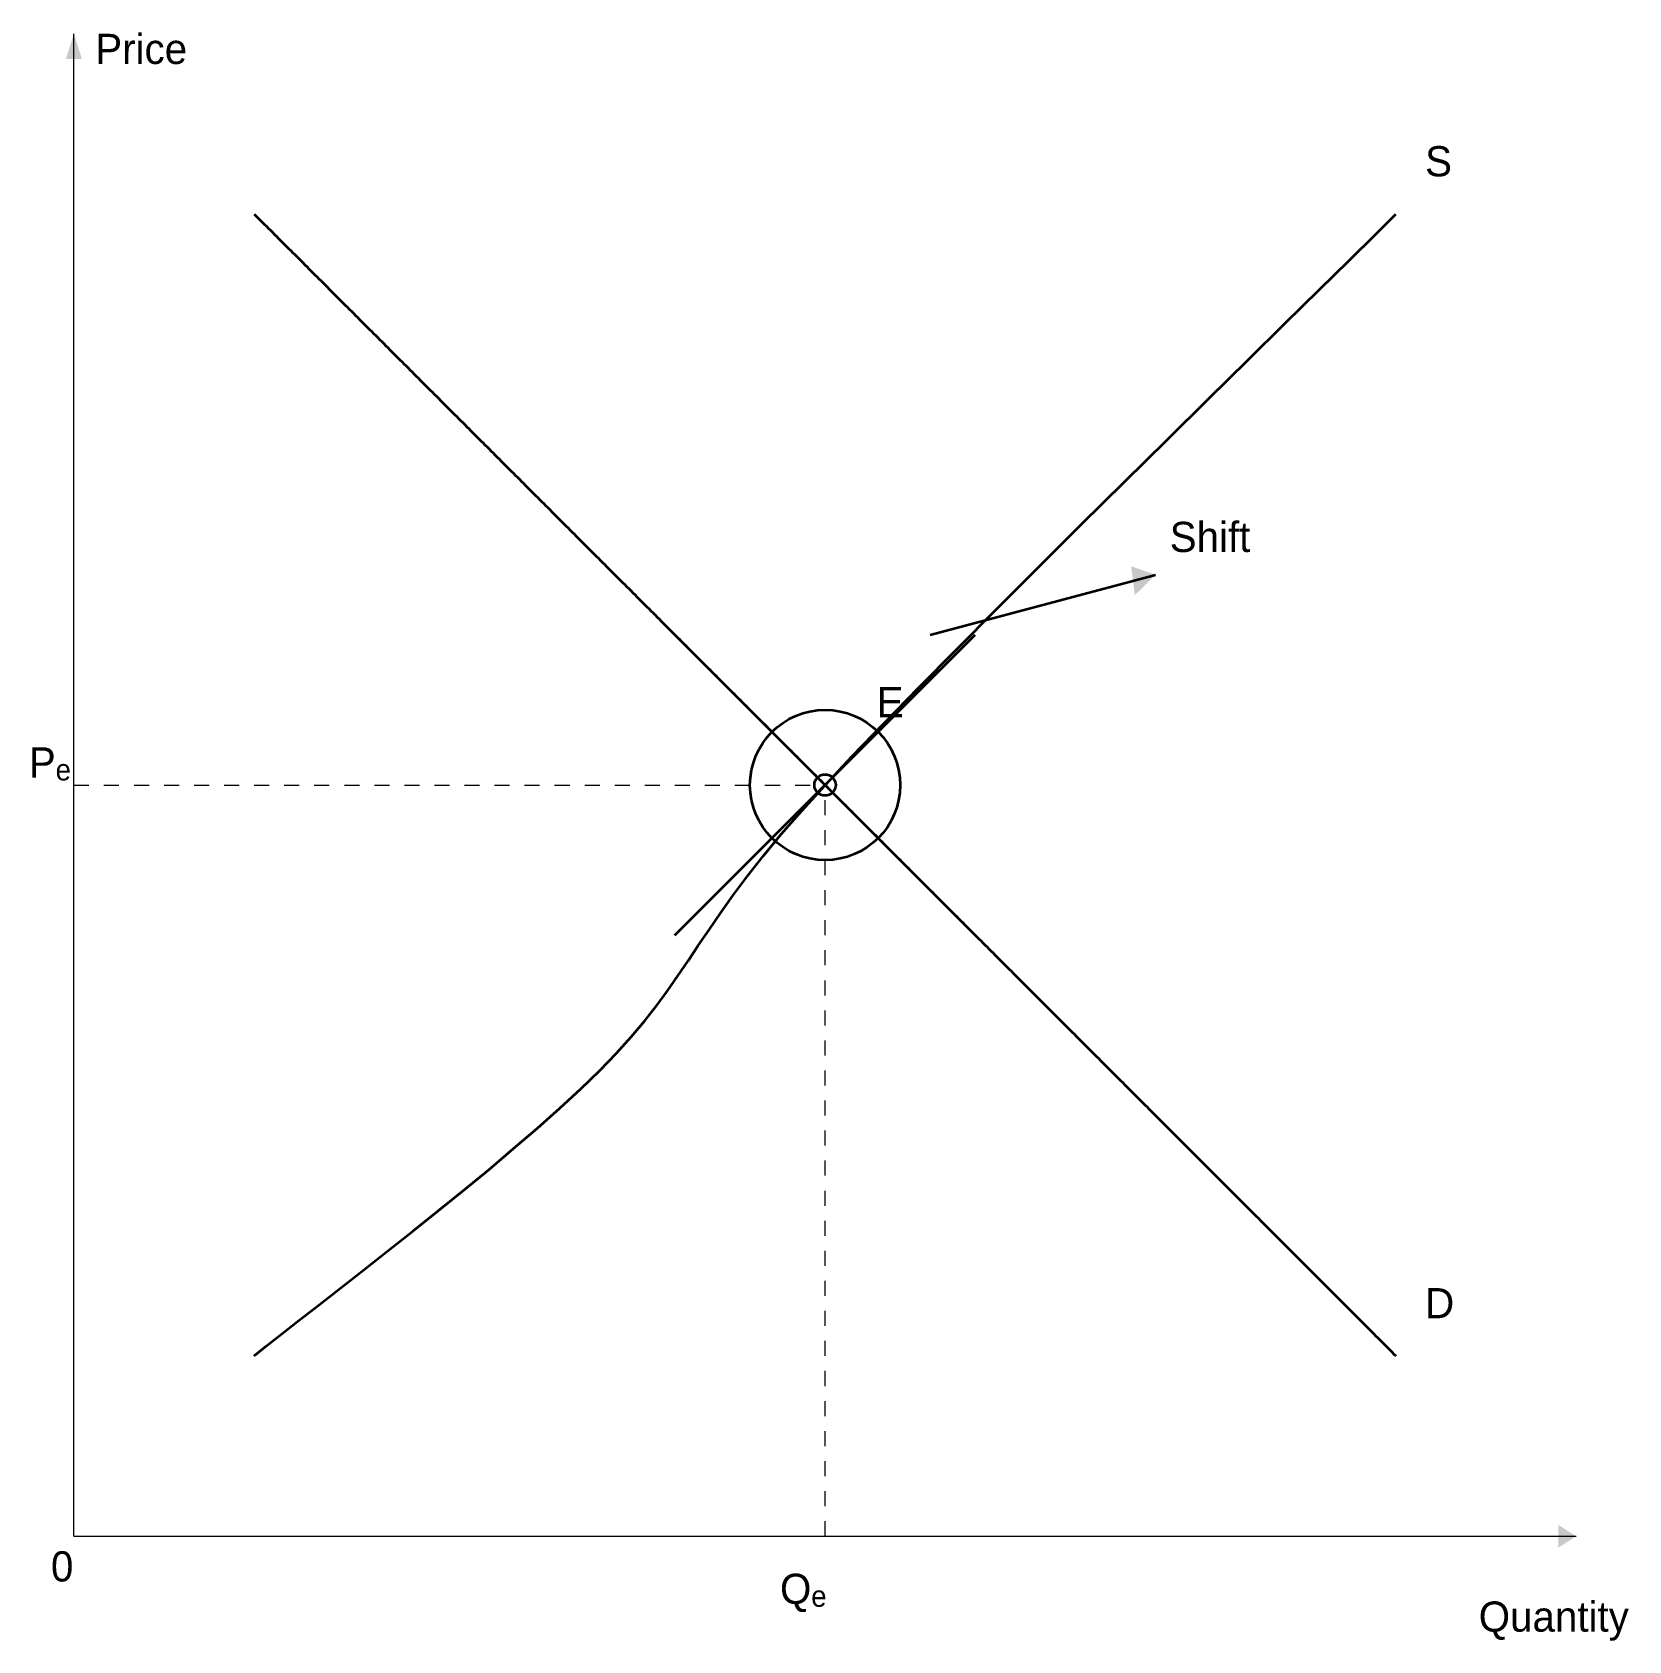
# Model space of a CAD drawing. Extents: x -0.3 to 10.4, y -0.7 to 10.
import ezdxf

# ---------------------------------------------------------------- set-up
doc = ezdxf.new("R2010")
doc.units = 0
doc.header["$PDMODE"] = 35
doc.linetypes.add('GRAPHITE_DASHED', pattern=[0.12, 0.08, -0.04])
for name, color, linetype in [('Axes', 7, 'Continuous'), ('Drawing', 7, 'Continuous'), ('Labels', 7, 'Continuous')]:
    doc.layers.add(name, color=color, linetype=linetype)

msp = doc.modelspace()

# ---------------------------------------------------------------- linework, layer by layer
at = {"layer": 'Axes', "linetype": 'CONTINUOUS', "lineweight": 20, "true_color": 0x26384a}
for q in [(0, 10), (10, 0)]:
    msp.add_line((0, 0), q, dxfattribs=at)
for points in [[(0, 10), (-0.053, 9.833), (0.053, 9.833)], [(10, 0), (9.882, 0.075), (9.882, -0.075)]]:
    msp.add_solid(points, dxfattribs=at)
at = {"layer": 'Drawing', "linetype": 'CONTINUOUS', "lineweight": 35, "true_color": 0x45816d}
msp.add_line((5.7, 6), (7.2, 6.4), dxfattribs=at)
at = {"layer": 'Drawing', "linetype": 'GRAPHITE_DASHED', "lineweight": 18, "true_color": 0x758399}
for p in [(0, 5), (5, 0)]:
    msp.add_line(p, (5, 5), dxfattribs=at)
at = {"layer": 'Drawing', "linetype": 'CONTINUOUS', "lineweight": 35, "true_color": 0x2459ad}
msp.add_lwpolyline([(1.2, 8.8), (1.213, 8.787), (1.227, 8.773), (1.24, 8.76), (1.254, 8.746), (1.267, 8.733), (1.281, 8.719), (1.294, 8.706), (1.308, 8.692), (1.321, 8.679), (1.335, 8.665), (1.348, 8.652), (1.362, 8.638), (1.375, 8.625), (1.389, 8.611), (1.402, 8.598), (1.416, 8.584), (1.429, 8.571), (1.443, 8.557), (1.456, 8.544), (1.47, 8.53), (1.483, 8.517), (1.496, 8.504), (1.51, 8.49), (1.523, 8.477), (1.537, 8.463), (1.55, 8.45), (1.564, 8.436), (1.577, 8.423), (1.591, 8.409), (1.604, 8.396), (1.618, 8.382), (1.631, 8.369), (1.645, 8.355), (1.658, 8.342), (1.672, 8.328), (1.685, 8.315), (1.699, 8.301), (1.712, 8.288), (1.726, 8.274), (1.739, 8.261), (1.752, 8.248), (1.766, 8.234), (1.779, 8.221), (1.793, 8.207), (1.806, 8.194), (1.82, 8.18), (1.833, 8.167), (1.847, 8.153), (1.86, 8.14), (1.874, 8.126), (1.887, 8.113), (1.901, 8.099), (1.914, 8.086), (1.928, 8.072), (1.941, 8.059), (1.955, 8.045), (1.968, 8.032), (1.982, 8.018), (1.995, 8.005), (2.009, 7.991), (2.022, 7.978), (2.035, 7.965), (2.049, 7.951), (2.062, 7.938), (2.076, 7.924), (2.089, 7.911), (2.103, 7.897), (2.116, 7.884), (2.13, 7.87), (2.143, 7.857), (2.157, 7.843), (2.17, 7.83), (2.184, 7.816), (2.197, 7.803), (2.211, 7.789), (2.224, 7.776), (2.238, 7.762), (2.251, 7.749), (2.265, 7.735), (2.278, 7.722), (2.291, 7.709), (2.305, 7.695), (2.318, 7.682), (2.332, 7.668), (2.345, 7.655), (2.359, 7.641), (2.372, 7.628), (2.386, 7.614), (2.399, 7.601), (2.413, 7.587), (2.426, 7.574), (2.44, 7.56), (2.453, 7.547), (2.467, 7.533), (2.48, 7.52), (2.494, 7.506), (2.507, 7.493), (2.521, 7.479), (2.534, 7.466), (2.548, 7.452), (2.561, 7.439), (2.574, 7.426), (2.588, 7.412), (2.601, 7.399), (2.615, 7.385), (2.628, 7.372), (2.642, 7.358), (2.655, 7.345), (2.669, 7.331), (2.682, 7.318), (2.696, 7.304), (2.709, 7.291), (2.723, 7.277), (2.736, 7.264), (2.75, 7.25), (2.763, 7.237), (2.777, 7.223), (2.79, 7.21), (2.804, 7.196), (2.817, 7.183), (2.83, 7.17), (2.844, 7.156), (2.857, 7.143), (2.871, 7.129), (2.884, 7.116), (2.898, 7.102), (2.911, 7.089), (2.925, 7.075), (2.938, 7.062), (2.952, 7.048), (2.965, 7.035), (2.979, 7.021), (2.992, 7.008), (3.006, 6.994), (3.019, 6.981), (3.033, 6.967), (3.046, 6.954), (3.06, 6.94), (3.073, 6.927), (3.087, 6.913), (3.1, 6.9), (3.113, 6.887), (3.127, 6.873), (3.14, 6.86), (3.154, 6.846), (3.167, 6.833), (3.181, 6.819), (3.194, 6.806), (3.208, 6.792), (3.221, 6.779), (3.235, 6.765), (3.248, 6.752), (3.262, 6.738), (3.275, 6.725), (3.289, 6.711), (3.302, 6.698), (3.316, 6.684), (3.329, 6.671), (3.343, 6.657), (3.356, 6.644), (3.37, 6.63), (3.383, 6.617), (3.396, 6.604), (3.41, 6.59), (3.423, 6.577), (3.437, 6.563), (3.45, 6.55), (3.464, 6.536), (3.477, 6.523), (3.491, 6.509), (3.504, 6.496), (3.518, 6.482), (3.531, 6.469), (3.545, 6.455), (3.558, 6.442), (3.572, 6.428), (3.585, 6.415), (3.599, 6.401), (3.612, 6.388), (3.626, 6.374), (3.639, 6.361), (3.652, 6.348), (3.666, 6.334), (3.679, 6.321), (3.693, 6.307), (3.706, 6.294), (3.72, 6.28), (3.733, 6.267), (3.747, 6.253), (3.76, 6.24), (3.774, 6.226), (3.787, 6.213), (3.801, 6.199), (3.814, 6.186), (3.828, 6.172), (3.841, 6.159), (3.855, 6.145), (3.868, 6.132), (3.882, 6.118), (3.895, 6.105), (3.909, 6.091), (3.922, 6.078), (3.935, 6.065), (3.949, 6.051), (3.962, 6.038), (3.976, 6.024), (3.989, 6.011), (4.003, 5.997), (4.016, 5.984), (4.03, 5.97), (4.043, 5.957), (4.057, 5.943), (4.07, 5.93), (4.084, 5.916), (4.097, 5.903), (4.111, 5.889), (4.124, 5.876), (4.138, 5.862), (4.151, 5.849), (4.165, 5.835), (4.178, 5.822), (4.191, 5.809), (4.205, 5.795), (4.218, 5.782), (4.232, 5.768), (4.245, 5.755), (4.259, 5.741), (4.272, 5.728), (4.286, 5.714), (4.299, 5.701), (4.313, 5.687), (4.326, 5.674), (4.34, 5.66), (4.353, 5.647), (4.367, 5.633), (4.38, 5.62), (4.394, 5.606), (4.407, 5.593), (4.421, 5.579), (4.434, 5.566), (4.448, 5.552), (4.461, 5.539), (4.474, 5.526), (4.488, 5.512), (4.501, 5.499), (4.515, 5.485), (4.528, 5.472), (4.542, 5.458), (4.555, 5.445), (4.569, 5.431), (4.582, 5.418), (4.596, 5.404), (4.609, 5.391), (4.623, 5.377), (4.636, 5.364), (4.65, 5.35), (4.663, 5.337), (4.677, 5.323), (4.69, 5.31), (4.704, 5.296), (4.717, 5.283), (4.73, 5.27), (4.744, 5.256), (4.757, 5.243), (4.771, 5.229), (4.784, 5.216), (4.798, 5.202), (4.811, 5.189), (4.825, 5.175), (4.838, 5.162), (4.852, 5.148), (4.865, 5.135), (4.879, 5.121), (4.892, 5.108), (4.906, 5.094), (4.919, 5.081), (4.933, 5.067), (4.946, 5.054), (4.96, 5.04), (4.973, 5.027), (4.987, 5.013), (5, 5), (5.013, 4.987), (5.027, 4.973), (5.04, 4.96), (5.054, 4.946), (5.067, 4.933), (5.081, 4.919), (5.094, 4.906), (5.108, 4.892), (5.121, 4.879), (5.135, 4.865), (5.148, 4.852), (5.162, 4.838), (5.175, 4.825), (5.189, 4.811), (5.202, 4.798), (5.216, 4.784), (5.229, 4.771), (5.243, 4.757), (5.256, 4.744), (5.27, 4.73), (5.283, 4.717), (5.296, 4.704), (5.31, 4.69), (5.323, 4.677), (5.337, 4.663), (5.35, 4.65), (5.364, 4.636), (5.377, 4.623), (5.391, 4.609), (5.404, 4.596), (5.418, 4.582), (5.431, 4.569), (5.445, 4.555), (5.458, 4.542), (5.472, 4.528), (5.485, 4.515), (5.499, 4.501), (5.512, 4.488), (5.526, 4.474), (5.539, 4.461), (5.552, 4.448), (5.566, 4.434), (5.579, 4.421), (5.593, 4.407), (5.606, 4.394), (5.62, 4.38), (5.633, 4.367), (5.647, 4.353), (5.66, 4.34), (5.674, 4.326), (5.687, 4.313), (5.701, 4.299), (5.714, 4.286), (5.728, 4.272), (5.741, 4.259), (5.755, 4.245), (5.768, 4.232), (5.782, 4.218), (5.795, 4.205), (5.809, 4.191), (5.822, 4.178), (5.835, 4.165), (5.849, 4.151), (5.862, 4.138), (5.876, 4.124), (5.889, 4.111), (5.903, 4.097), (5.916, 4.084), (5.93, 4.07), (5.943, 4.057), (5.957, 4.043), (5.97, 4.03), (5.984, 4.016), (5.997, 4.003), (6.011, 3.989), (6.024, 3.976), (6.038, 3.962), (6.051, 3.949), (6.065, 3.935), (6.078, 3.922), (6.091, 3.909), (6.105, 3.895), (6.118, 3.882), (6.132, 3.868), (6.145, 3.855), (6.159, 3.841), (6.172, 3.828), (6.186, 3.814), (6.199, 3.801), (6.213, 3.787), (6.226, 3.774), (6.24, 3.76), (6.253, 3.747), (6.267, 3.733), (6.28, 3.72), (6.294, 3.706), (6.307, 3.693), (6.321, 3.679), (6.334, 3.666), (6.348, 3.652), (6.361, 3.639), (6.374, 3.626), (6.388, 3.612), (6.401, 3.599), (6.415, 3.585), (6.428, 3.572), (6.442, 3.558), (6.455, 3.545), (6.469, 3.531), (6.482, 3.518), (6.496, 3.504), (6.509, 3.491), (6.523, 3.477), (6.536, 3.464), (6.55, 3.45), (6.563, 3.437), (6.577, 3.423), (6.59, 3.41), (6.604, 3.396), (6.617, 3.383), (6.63, 3.37), (6.644, 3.356), (6.657, 3.343), (6.671, 3.329), (6.684, 3.316), (6.698, 3.302), (6.711, 3.289), (6.725, 3.275), (6.738, 3.262), (6.752, 3.248), (6.765, 3.235), (6.779, 3.221), (6.792, 3.208), (6.806, 3.194), (6.819, 3.181), (6.833, 3.167), (6.846, 3.154), (6.86, 3.14), (6.873, 3.127), (6.887, 3.113), (6.9, 3.1), (6.913, 3.087), (6.927, 3.073), (6.94, 3.06), (6.954, 3.046), (6.967, 3.033), (6.981, 3.019), (6.994, 3.006), (7.008, 2.992), (7.021, 2.979), (7.035, 2.965), (7.048, 2.952), (7.062, 2.938), (7.075, 2.925), (7.089, 2.911), (7.102, 2.898), (7.116, 2.884), (7.129, 2.871), (7.143, 2.857), (7.156, 2.844), (7.17, 2.83), (7.183, 2.817), (7.196, 2.804), (7.21, 2.79), (7.223, 2.777), (7.237, 2.763), (7.25, 2.75), (7.264, 2.736), (7.277, 2.723), (7.291, 2.709), (7.304, 2.696), (7.318, 2.682), (7.331, 2.669), (7.345, 2.655), (7.358, 2.642), (7.372, 2.628), (7.385, 2.615), (7.399, 2.601), (7.412, 2.588), (7.426, 2.574), (7.439, 2.561), (7.452, 2.548), (7.466, 2.534), (7.479, 2.521), (7.493, 2.507), (7.506, 2.494), (7.52, 2.48), (7.533, 2.467), (7.547, 2.453), (7.56, 2.44), (7.574, 2.426), (7.587, 2.413), (7.601, 2.399), (7.614, 2.386), (7.628, 2.372), (7.641, 2.359), (7.655, 2.345), (7.668, 2.332), (7.682, 2.318), (7.695, 2.305), (7.709, 2.291), (7.722, 2.278), (7.735, 2.265), (7.749, 2.251), (7.762, 2.238), (7.776, 2.224), (7.789, 2.211), (7.803, 2.197), (7.816, 2.184), (7.83, 2.17), (7.843, 2.157), (7.857, 2.143), (7.87, 2.13), (7.884, 2.116), (7.897, 2.103), (7.911, 2.089), (7.924, 2.076), (7.938, 2.062), (7.951, 2.049), (7.965, 2.035), (7.978, 2.022), (7.991, 2.009), (8.005, 1.995), (8.018, 1.982), (8.032, 1.968), (8.045, 1.955), (8.059, 1.941), (8.072, 1.928), (8.086, 1.914), (8.099, 1.901), (8.113, 1.887), (8.126, 1.874), (8.14, 1.86), (8.153, 1.847), (8.167, 1.833), (8.18, 1.82), (8.194, 1.806), (8.207, 1.793), (8.221, 1.779), (8.234, 1.766), (8.248, 1.752), (8.261, 1.739), (8.274, 1.726), (8.288, 1.712), (8.301, 1.699), (8.315, 1.685), (8.328, 1.672), (8.342, 1.658), (8.355, 1.645), (8.369, 1.631), (8.382, 1.618), (8.396, 1.604), (8.409, 1.591), (8.423, 1.577), (8.436, 1.564), (8.45, 1.55), (8.463, 1.537), (8.477, 1.523), (8.49, 1.51), (8.504, 1.496), (8.517, 1.483), (8.53, 1.47), (8.544, 1.456), (8.557, 1.443), (8.571, 1.429), (8.584, 1.416), (8.598, 1.402), (8.611, 1.389), (8.625, 1.375), (8.638, 1.362), (8.652, 1.348), (8.665, 1.335), (8.679, 1.321), (8.692, 1.308), (8.706, 1.294), (8.719, 1.281), (8.733, 1.267), (8.746, 1.254), (8.76, 1.24), (8.773, 1.227), (8.787, 1.213), (8.8, 1.2)], dxfattribs=at)
at = {"layer": 'Drawing', "linetype": 'CONTINUOUS', "lineweight": 35, "true_color": 0xb45c2c}
msp.add_lwpolyline([(1.2, 1.2), (1.282, 1.267), (1.383, 1.347), (1.5, 1.439), (1.632, 1.541), (1.776, 1.653), (1.929, 1.773), (2.09, 1.9), (2.256, 2.031), (2.425, 2.166), (2.595, 2.304), (2.763, 2.442), (2.927, 2.58), (3.085, 2.717), (3.235, 2.85), (3.374, 2.978), (3.5, 3.1), (3.612, 3.215), (3.71, 3.325), (3.798, 3.429), (3.877, 3.53), (3.951, 3.63), (4.02, 3.729), (4.088, 3.829), (4.156, 3.931), (4.228, 4.037), (4.304, 4.148), (4.388, 4.266), (4.482, 4.391), (4.588, 4.526), (4.708, 4.672), (4.845, 4.829), (5, 5), (5.181, 5.192), (5.391, 5.41), (5.624, 5.649), (5.877, 5.905), (6.145, 6.175), (6.424, 6.453), (6.708, 6.736), (6.994, 7.019), (7.277, 7.298), (7.552, 7.57), (7.816, 7.829), (8.063, 8.073), (8.29, 8.296), (8.491, 8.494), (8.663, 8.663), (8.8, 8.8)], dxfattribs=at)
at = {"layer": 'Drawing', "linetype": 'CONTINUOUS', "lineweight": 35, "true_color": 0x182c49}
msp.add_circle((5, 5), 0.0708, dxfattribs=at)
msp.add_point((5, 5), dxfattribs=at)
at = {"layer": 'Drawing', "linetype": 'CONTINUOUS', "lineweight": 35, "true_color": 0x45816d}
msp.add_solid([(7.2, 6.4), (7.037, 6.456), (7.062, 6.264)], dxfattribs=at)

# ---------------------------------------------------------------- texts
at = {"layer": 'Drawing', "true_color": 0x33465f}
for s, p in [('Pₑ', (-0.3, 5.05)), ('Qₑ', (4.7, -0.45))]:
    msp.add_text(s, height=0.2007, dxfattribs=at).set_placement(p)
at = {"layer": 'Labels', "true_color": 0x26384a}
for s, height, p in [('Price', 0.2007, (0.142, 9.799)), ('0', 0.201, (-0.153, -0.301)), ('Quantity', 0.2007, (9.351, -0.635))]:
    msp.add_text(s, height=height, dxfattribs=at).set_placement(p)
at = {"layer": 'Labels', "true_color": 0xb45c2c}
msp.add_text('S', height=0.201, dxfattribs=at).set_placement((8.994, 9.051))
at = {"layer": 'Labels', "true_color": 0x45816d}
msp.add_text('Shift', height=0.2007, dxfattribs=at).set_placement((7.294, 6.551))
at = {"layer": 'Labels', "true_color": 0x182c49}
msp.add_text('E', height=0.201, dxfattribs=at).set_placement((5.344, 5.451))
at = {"layer": 'Labels', "true_color": 0x2459ad}
msp.add_text('D', height=0.201, dxfattribs=at).set_placement((8.994, 1.451))

doc.saveas('drawing.dxf')
